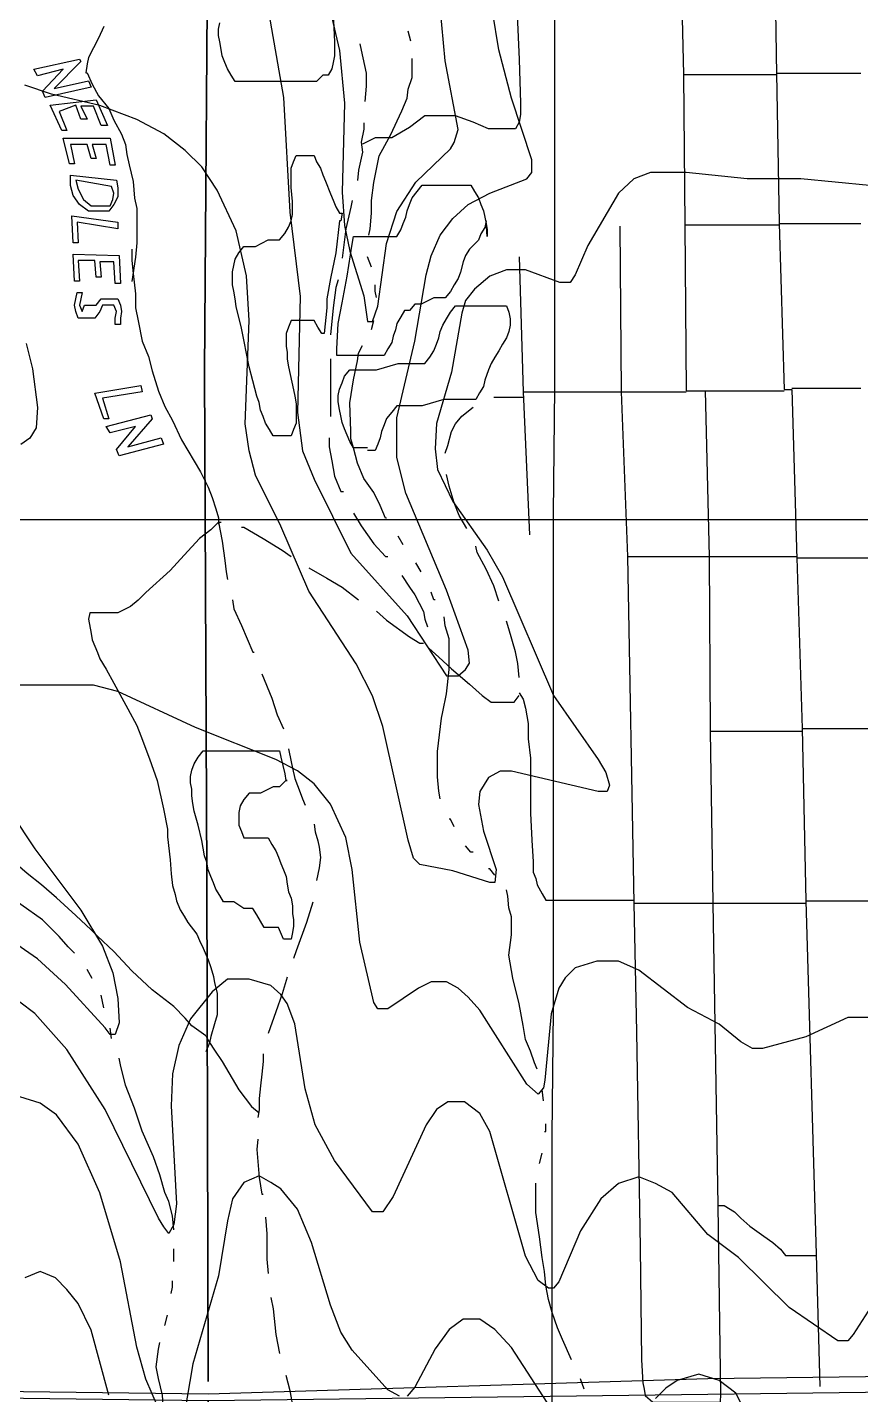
# Model space of a CAD drawing. Extents: x -0.82 to 6.83, y -0.63 to 7.9.
# Drawn here: x 1.631 to 1.976, y 6.406 to 6.971 of the extents above; entities that cross this region are included whole.
import ezdxf

# ---------------------------------------------------------------- set-up
doc = ezdxf.new("R2010")
doc.units = 0
for name, color, linetype in [('Grid', 7, 'CONTINUOUS'), ('Labels', 7, 'CONTINUOUS'), ('roads', 7, 'CONTINUOUS'), ('topo', 7, 'CONTINUOUS'), ('topo_grid', 7, 'CONTINUOUS'), ('water', 7, 'CONTINUOUS'), ('white', 7, 'CONTINUOUS')]:
    doc.layers.add(name, color=color, linetype=linetype)

msp = doc.modelspace()

# ---------------------------------------------------------------- linework, layer by layer
at = {"layer": 'Grid', "color": 1}
for points in [[(1.491971, 7.241483), (1.707619, 7.244658), (1.706037, 7.036378), (1.704454, 6.828654), (1.705507, 6.619871), (1.706034, 6.411062), (1.705507, 6.619871), (1.704454, 6.828654), (1.706037, 7.036378), (1.707619, 7.244658), (1.908504, 7.251537), (2.109916, 7.258416), (2.321873, 7.258416), (2.53383, 7.258416), (2.539629, 7.048046), (2.545429, 6.837676), (2.547543, 6.630984), (2.550181, 6.424318), (2.334529, 6.419555), (2.119408, 6.414793), (1.912724, 6.412147), (1.706037, 6.405744), (1.498298, 6.40839)], [(1.4983, 6.40577), (1.706039, 6.403124), (1.705513, 6.193786), (1.704986, 5.983945), (1.708676, 5.77675), (1.712367, 5.568999), (1.708676, 5.77675), (1.704986, 5.983945), (1.705513, 6.193786), (1.706039, 6.403124), (1.912724, 6.40577), (2.119408, 6.408416), (2.334528, 6.413179), (2.550176, 6.417941), (2.547541, 6.210719), (2.544906, 6.003524), (2.54385, 5.794715), (2.542268, 5.585932), (2.335057, 5.582228), (2.127318, 5.577995), (1.919579, 5.574291), (1.712365, 5.571645), (1.503571, 5.575349)]]:
    msp.add_lwpolyline(points, dxfattribs=at)
at = {"layer": 'Labels', "color": 6}
for points in [[(1.653311, 6.956739), (1.642239, 6.945626), (1.656475, 6.948801), (1.657528, 6.946155), (1.638547, 6.941922), (1.637494, 6.944568), (1.64593, 6.953564), (1.635385, 6.950918), (1.633803, 6.953564), (1.652784, 6.957797)], [(1.659638, 6.940916), (1.664384, 6.930333), (1.661746, 6.930333), (1.658583, 6.938271), (1.65331, 6.938271), (1.655948, 6.932979), (1.65331, 6.932979), (1.651201, 6.9388), (1.644347, 6.936154), (1.647511, 6.928216), (1.645402, 6.928216), (1.640656, 6.9388)], [(1.665438, 6.925094), (1.667547, 6.913982), (1.665438, 6.913982), (1.663856, 6.922449), (1.658057, 6.922449), (1.659639, 6.916628), (1.65753, 6.916628), (1.655948, 6.922449), (1.649093, 6.922449), (1.650675, 6.914511), (1.648566, 6.914511), (1.645931, 6.925094)], [(1.668074, 6.907685), (1.668601, 6.90451), (1.668601, 6.900806), (1.667018, 6.897631), (1.66491, 6.894985), (1.661219, 6.894985), (1.656474, 6.894985), (1.652783, 6.897631), (1.650148, 6.901335), (1.649092, 6.905568), (1.649092, 6.909801)], [(1.654366, 6.899774), (1.657529, 6.897128), (1.661747, 6.897128), (1.663856, 6.897128), (1.665438, 6.897128), (1.666491, 6.899774), (1.66702, 6.90242), (1.665965, 6.905065), (1.651201, 6.907711), (1.651201, 6.907711), (1.652257, 6.904007)], [(1.668601, 6.890302), (1.668601, 6.887656), (1.65173, 6.890302), (1.652257, 6.881835), (1.650148, 6.881835), (1.649621, 6.892948)], [(1.669129, 6.876596), (1.669656, 6.864955), (1.667547, 6.864955), (1.66702, 6.87395), (1.66122, 6.87395), (1.661747, 6.8676), (1.659638, 6.8676), (1.659112, 6.87448), (1.652258, 6.87448), (1.652784, 6.866013), (1.650675, 6.866013), (1.650149, 6.877125)], [(1.654893, 6.856038), (1.655949, 6.856038), (1.657531, 6.856038), (1.658587, 6.856038), (1.65964, 6.856038), (1.661748, 6.858684), (1.664386, 6.858684), (1.666495, 6.858684), (1.668604, 6.858684), (1.669659, 6.856038), (1.670186, 6.853392), (1.669659, 6.850746), (1.669659, 6.848101), (1.667551, 6.848101), (1.667551, 6.850746), (1.668077, 6.853392), (1.667024, 6.856038), (1.664915, 6.856038), (1.66386, 6.856038), (1.662807, 6.856038), (1.662278, 6.856038), (1.661225, 6.853392), (1.659116, 6.850746), (1.655953, 6.850746), (1.653844, 6.850746), (1.652262, 6.850746), (1.651206, 6.853392), (1.65068, 6.856038), (1.651206, 6.858684), (1.651733, 6.86133), (1.653841, 6.86133), (1.653315, 6.858684), (1.652788, 6.856038), (1.653844, 6.853392)], [(1.664911, 6.809101), (1.662802, 6.809101), (1.659111, 6.819684), (1.678092, 6.822859), (1.678619, 6.820214), (1.662274, 6.817568)], [(1.682837, 6.809101), (1.67282, 6.797459), (1.686528, 6.801164), (1.687581, 6.798518), (1.669128, 6.793755), (1.668072, 6.796401), (1.675981, 6.805926), (1.665436, 6.80328), (1.663854, 6.805926), (1.682308, 6.810689)]]:
    msp.add_lwpolyline(points, close=True, dxfattribs=at)
msp.add_lwpolyline([(1.674402, 6.879216), (1.674402, 6.874453)], dxfattribs=at)
at = {"layer": 'roads', "color": 7}
for points in [[(1.901123, 7.04847), (1.939612, 7.04847), (1.941194, 6.951447)], [(1.900596, 7.038971), (1.902705, 6.951447)], [(1.833634, 7.037913), (1.833107, 7.031563), (1.833634, 7.010396), (1.833634, 6.982456), (1.834687, 6.957585), (1.835214, 6.939594), (1.835214, 6.934831), (1.834687, 6.931656), (1.833105, 6.92901), (1.83047, 6.92901), (1.827305, 6.92901), (1.822033, 6.92901), (1.815706, 6.931656), (1.808324, 6.934302), (1.803052, 6.934302), (1.800417, 6.934302), (1.797253, 6.934302), (1.795671, 6.934302), (1.789344, 6.929539), (1.781963, 6.925306), (1.775109, 6.925306), (1.769836, 6.92266)], [(1.662792, 6.971211), (1.660683, 6.966449), (1.656467, 6.958511), (1.65594, 6.955865), (1.655414, 6.952161), (1.65594, 6.952161), (1.658049, 6.947399), (1.660687, 6.942636), (1.664905, 6.937345), (1.667013, 6.932582), (1.670176, 6.926761), (1.671759, 6.922528), (1.672285, 6.918295), (1.673338, 6.914061), (1.67492, 6.907182), (1.675447, 6.900303), (1.676503, 6.89607), (1.676503, 6.888661), (1.676503, 6.881782), (1.675976, 6.875961), (1.674394, 6.865907)], [(1.768781, 6.96412), (1.769308, 6.961475), (1.771416, 6.95195), (1.771416, 6.946658), (1.77089, 6.940308), (1.77089, 6.940308)], [(1.902704, 6.951447), (1.903233, 6.889243), (1.942249, 6.889243)], [(1.902704, 6.951447), (1.941193, 6.951447)], [(1.941194, 6.951976), (1.975992, 6.951976)], [(1.941194, 6.951976), (1.94225, 6.889773)], [(1.770363, 6.931418), (1.770363, 6.928772), (1.769307, 6.92348), (1.769834, 6.919247), (1.768252, 6.911839), (1.767725, 6.907605)], [(1.765618, 6.899271), (1.765092, 6.896625), (1.762983, 6.887629), (1.761401, 6.875459)], [(1.876341, 6.888714), (1.876868, 6.820161)], [(1.903232, 6.889243), (1.903759, 6.82069)], [(1.942249, 6.889773), (1.944358, 6.821219)], [(1.942249, 6.889773), (1.975992, 6.889773)], [(1.674402, 6.87448), (1.674929, 6.869188), (1.675984, 6.860721), (1.675984, 6.8549), (1.677037, 6.849609), (1.67862, 6.841142), (1.681255, 6.834792), (1.682837, 6.828971), (1.685472, 6.820505), (1.688108, 6.814155), (1.691272, 6.808334), (1.694962, 6.800396), (1.702871, 6.787167), (1.706035, 6.780817), (1.707617, 6.776584), (1.709199, 6.771821), (1.710255, 6.768117), (1.710255, 6.765471)], [(1.834688, 6.876067), (1.83627, 6.820161), (1.876868, 6.820161)], [(1.759818, 6.866569), (1.758762, 6.863394), (1.757709, 6.854927), (1.756654, 6.843814), (1.756654, 6.843814)], [(1.756654, 6.833893), (1.756654, 6.830188), (1.756654, 6.818547), (1.756654, 6.81008)], [(1.824143, 6.81807), (1.828361, 6.81807), (1.831525, 6.81807), (1.83627, 6.81807)], [(1.83627, 6.820161), (1.838905, 6.761132)], [(1.876869, 6.820161), (1.879504, 6.752163)], [(1.876869, 6.820161), (1.903758, 6.820161)], [(1.903759, 6.82069), (1.911668, 6.82069)], [(1.911668, 6.82069), (1.944357, 6.82069)], [(1.911668, 6.82069), (1.913248, 6.752163)], [(1.944358, 6.821219), (1.947521, 6.821219), (1.94963, 6.751104)], [(1.947521, 6.821748), (1.975992, 6.821748)], [(1.804108, 6.794866), (1.804108, 6.794866), (1.805161, 6.798041), (1.806743, 6.803862), (1.808325, 6.807037), (1.810961, 6.810212), (1.815706, 6.813916), (1.815706, 6.813916)], [(1.756127, 6.80119), (1.756127, 6.797486), (1.75718, 6.791665), (1.758236, 6.785315), (1.760871, 6.778965), (1.761927, 6.778965)], [(1.813071, 6.763751), (1.809908, 6.769043), (1.807797, 6.774335), (1.805688, 6.781214), (1.804635, 6.785976), (1.804635, 6.785976)], [(1.766145, 6.770075), (1.769308, 6.764783), (1.774581, 6.757375), (1.779326, 6.752083), (1.780382, 6.752083)], [(1.710256, 6.766397), (1.707092, 6.763222), (1.702347, 6.759518), (1.69602, 6.752639), (1.69022, 6.746289), (1.680202, 6.737293), (1.677039, 6.734118), (1.673876, 6.731472), (1.668603, 6.728826), (1.663331, 6.728826), (1.65964, 6.728826), (1.657531, 6.728826), (1.657005, 6.728826), (1.656478, 6.726181), (1.657531, 6.72036), (1.658058, 6.717714), (1.660166, 6.712422), (1.661222, 6.709776), (1.663857, 6.705543), (1.667021, 6.699722), (1.67282, 6.689139), (1.676511, 6.68226), (1.678094, 6.678026), (1.681783, 6.668501), (1.684947, 6.659506), (1.687583, 6.647864), (1.689165, 6.639397), (1.689165, 6.636222), (1.690218, 6.626697), (1.690744, 6.620876), (1.691271, 6.616114), (1.692327, 6.61241), (1.692853, 6.609764), (1.694435, 6.60606), (1.696018, 6.603414), (1.6976, 6.600768), (1.701291, 6.596006), (1.702344, 6.59336), (1.703926, 6.590185), (1.706035, 6.585422), (1.707088, 6.582247), (1.708143, 6.578543), (1.70867, 6.575897), (1.709726, 6.571664), (1.709726, 6.567431), (1.709726, 6.562668), (1.70867, 6.558964), (1.707088, 6.553672), (1.706561, 6.551026), (1.704979, 6.547322)], [(1.710256, 6.766397), (1.711838, 6.75846), (1.712894, 6.750522), (1.713421, 6.74576), (1.713947, 6.742585)], [(1.710256, 6.766397), (1.711309, 6.766397)], [(1.719746, 6.764281), (1.720802, 6.764281), (1.728711, 6.759518), (1.736619, 6.754756), (1.74031, 6.75211)], [(1.826253, 6.733695), (1.824144, 6.740045), (1.82098, 6.746924), (1.817289, 6.753803), (1.816763, 6.756449)], [(1.879505, 6.752163), (1.882143, 6.608759)], [(1.879505, 6.752163), (1.913249, 6.752163)], [(1.913249, 6.752163), (1.913775, 6.679931)], [(1.91325, 6.752163), (1.94963, 6.752163)], [(1.949631, 6.751634), (1.95174, 6.68099)], [(1.949631, 6.751634), (1.991283, 6.751634)], [(1.747691, 6.7474), (1.755072, 6.743167), (1.761399, 6.739463), (1.768253, 6.734171)], [(1.78618, 6.744252), (1.789344, 6.739489), (1.791453, 6.736314), (1.795144, 6.729435), (1.79567, 6.72626), (1.796723, 6.723085), (1.796723, 6.723085)], [(1.716056, 6.734224), (1.716583, 6.73052), (1.719745, 6.723641), (1.72449, 6.712528), (1.725017, 6.712528)], [(1.775636, 6.729488), (1.779854, 6.725784), (1.789344, 6.718905), (1.793562, 6.716259), (1.795144, 6.716259)], [(1.834688, 6.702077), (1.834162, 6.707898), (1.833108, 6.71266), (1.830473, 6.722185), (1.829418, 6.72536)], [(1.797253, 6.714195), (1.801471, 6.710491), (1.806743, 6.705728), (1.814125, 6.699378), (1.819397, 6.694616), (1.823088, 6.69197), (1.825723, 6.69197), (1.827832, 6.69197), (1.828888, 6.69197), (1.831523, 6.69197), (1.832576, 6.69197), (1.834685, 6.694616)], [(1.728183, 6.703638), (1.732401, 6.693584), (1.73451, 6.686705), (1.737145, 6.680884)], [(1.834688, 6.695754), (1.83627, 6.693108), (1.837323, 6.689404), (1.838379, 6.683054), (1.838379, 6.676704), (1.839432, 6.668766), (1.839432, 6.658712), (1.839432, 6.646012), (1.839959, 6.634899), (1.840485, 6.625904), (1.840485, 6.62167), (1.841541, 6.619024), (1.842067, 6.616379), (1.844176, 6.612674), (1.845758, 6.610029), (1.848393, 6.610029), (1.852084, 6.610029), (1.859465, 6.610029), (1.868956, 6.610029), (1.877391, 6.610029), (1.88214, 6.610029)], [(1.913777, 6.679931), (1.91483, 6.608759)], [(1.913777, 6.679931), (1.951738, 6.679931)], [(1.951739, 6.68099), (1.953321, 6.60979)], [(1.951739, 6.68099), (1.99181, 6.68099)], [(1.739255, 6.67255), (1.740308, 6.667258), (1.740835, 6.664612), (1.74189, 6.660379), (1.743999, 6.654558), (1.745052, 6.651912), (1.746108, 6.649266)], [(1.7498, 6.641435), (1.750326, 6.63826), (1.751382, 6.634555), (1.751909, 6.63191), (1.752435, 6.627676), (1.752435, 6.627676), (1.751909, 6.623443), (1.751382, 6.620797), (1.750856, 6.618151)], [(1.704983, 6.55391), (1.699183, 6.558144), (1.696548, 6.561319), (1.691803, 6.566081), (1.682839, 6.57296), (1.674403, 6.580898), (1.667022, 6.588835), (1.660168, 6.595185), (1.657533, 6.597831), (1.651206, 6.603652), (1.643297, 6.61106), (1.63697, 6.616352), (1.631169, 6.621115), (1.623789, 6.627465)], [(1.749273, 6.609261), (1.746638, 6.600795), (1.74242, 6.589153), (1.741364, 6.585978)], [(1.882141, 6.608759), (1.883197, 6.555498), (1.884779, 6.466386), (1.885305, 6.420005), (1.885832, 6.41048), (1.886361, 6.407834), (1.886888, 6.405188), (1.890051, 6.402542), (1.894269, 6.402542), (1.901123, 6.402542), (1.911141, 6.402542), (1.917994, 6.402542)], [(1.882141, 6.608759), (1.91483, 6.608759)], [(1.914831, 6.608759), (1.91694, 6.483796)], [(1.914831, 6.608759), (1.95332, 6.608759)], [(1.953321, 6.60979), (1.992864, 6.60979), (1.994446, 6.474826), (1.996555, 6.417359), (1.998664, 6.411538)], [(1.953321, 6.60979), (1.957539, 6.46374)], [(1.738728, 6.578173), (1.736619, 6.571294), (1.733981, 6.563885), (1.730818, 6.554889)], [(1.704983, 6.55391), (1.706565, 6.551265), (1.708674, 6.54809), (1.711838, 6.543327), (1.718692, 6.531685), (1.723965, 6.524806), (1.727128, 6.52216)], [(1.72871, 6.546529), (1.72871, 6.543354), (1.728183, 6.538062), (1.727657, 6.533299), (1.72713, 6.528008), (1.72713, 6.523245)], [(1.727128, 6.523325), (1.726602, 6.52015)], [(1.726601, 6.511207), (1.726072, 6.506973), (1.727128, 6.495332), (1.728181, 6.488453), (1.728707, 6.488453)], [(1.729764, 6.479033), (1.730291, 6.472154), (1.730291, 6.464746), (1.730291, 6.461571), (1.730817, 6.45575), (1.730817, 6.45575)], [(1.916941, 6.483796), (1.919576, 6.483796), (1.923794, 6.48115), (1.926429, 6.478504), (1.93012, 6.475329), (1.935919, 6.471096), (1.93961, 6.46845), (1.942774, 6.465804), (1.944883, 6.463158), (1.947518, 6.463158), (1.950681, 6.463158), (1.953845, 6.463158), (1.957535, 6.463158)], [(1.916941, 6.483796), (1.917994, 6.405744)], [(1.957539, 6.46374), (1.959121, 6.408919)], [(1.731873, 6.445828), (1.732926, 6.441066), (1.733982, 6.430482), (1.735564, 6.422545), (1.735564, 6.422545)], [(1.7382, 6.413655), (1.739782, 6.407305), (1.741364, 6.398838), (1.742947, 6.394605), (1.744529, 6.390371)], [(1.917995, 6.405744), (1.917468, 6.392515)]]:
    msp.add_lwpolyline(points, dxfattribs=at)
at = {"layer": 'topo', "color": 2}
for points in [[(1.729763, 6.984626), (1.737149, 6.941895), (1.739782, 6.894456), (1.744004, 6.859663), (1.742948, 6.811668), (1.745057, 6.795793), (1.749803, 6.784151), (1.765093, 6.753565), (1.788292, 6.727636), (1.804636, 6.702765), (1.809381, 6.702765), (1.812545, 6.705411), (1.814127, 6.708057), (1.813601, 6.713348), (1.804638, 6.738219), (1.787766, 6.778277), (1.784076, 6.793094), (1.784076, 6.809498), (1.791457, 6.841116), (1.796202, 6.868553), (1.79831, 6.87649), (1.802001, 6.884957), (1.807274, 6.891836), (1.8136, 6.897657), (1.822564, 6.90242), (1.837854, 6.90824), (1.839963, 6.910886), (1.839963, 6.916178), (1.831527, 6.941578), (1.826254, 6.961686), (1.823619, 6.977561)], [(1.756652, 6.977191), (1.760343, 6.961316), (1.762451, 6.93962), (1.761401, 6.902737), (1.762451, 6.888979), (1.76456, 6.878395), (1.770364, 6.859875), (1.771946, 6.849291), (1.774055, 6.849291), (1.776164, 6.855641), (1.779854, 6.88157), (1.784072, 6.8948), (1.791981, 6.90697), (1.806217, 6.920729), (1.807799, 6.923375), (1.809381, 6.928666), (1.804109, 6.957135), (1.802001, 6.97936)], [(1.979679, 6.905595), (1.951204, 6.90824), (1.929059, 6.90824), (1.903752, 6.910886), (1.888989, 6.910886), (1.882135, 6.90824), (1.875808, 6.90242), (1.863154, 6.880724), (1.857881, 6.868553), (1.855772, 6.865378), (1.851554, 6.865378), (1.837319, 6.87067), (1.82941, 6.87067), (1.822556, 6.868024), (1.816229, 6.862732), (1.812538, 6.85797), (1.810956, 6.852678), (1.806739, 6.828336), (1.800412, 6.80717), (1.799886, 6.796586), (1.800939, 6.78812), (1.807266, 6.77489), (1.821501, 6.754782), (1.827829, 6.74367), (1.848918, 6.694642), (1.867371, 6.668184), (1.870535, 6.662892), (1.872117, 6.657601), (1.871064, 6.654955), (1.867373, 6.654955), (1.83152, 6.663421), (1.826781, 6.663421), (1.822036, 6.660776), (1.818345, 6.654955), (1.817818, 6.649663), (1.819927, 6.638551), (1.825199, 6.622676), (1.824673, 6.617384), (1.822564, 6.617384), (1.807274, 6.622146), (1.793562, 6.624792), (1.790929, 6.627438), (1.788815, 6.634846), (1.778271, 6.681784), (1.774052, 6.694484), (1.767198, 6.707713), (1.74769, 6.737769), (1.736091, 6.764651), (1.725546, 6.785818), (1.722911, 6.795872), (1.721329, 6.806984), (1.722911, 6.849688), (1.721855, 6.868209), (1.717637, 6.88673), (1.70973, 6.903663), (1.703403, 6.913188), (1.696547, 6.920067), (1.687584, 6.926946), (1.676512, 6.932767), (1.661222, 6.938588), (1.641187, 6.943351), (1.630116, 6.947055)], [(1.630643, 6.840269), (1.633278, 6.829686), (1.635387, 6.813811), (1.63486, 6.805344), (1.632225, 6.801111), (1.628534, 6.798465)], [(1.979688, 6.561478), (1.970721, 6.561478), (1.953322, 6.55354), (1.935395, 6.548778), (1.931177, 6.548778), (1.926432, 6.551423), (1.917469, 6.558832), (1.904288, 6.565711), (1.884252, 6.581057), (1.875816, 6.584761), (1.866853, 6.584761), (1.85789, 6.582115), (1.853672, 6.577882), (1.851037, 6.573648), (1.847874, 6.563065), (1.845236, 6.535628), (1.844709, 6.532453), (1.8426, 6.529807), (1.837856, 6.53404), (1.818348, 6.564626), (1.813603, 6.569918), (1.809385, 6.573622), (1.80464, 6.576268), (1.798312, 6.576268), (1.793035, 6.573622), (1.780381, 6.565155), (1.776163, 6.565155), (1.774581, 6.567801), (1.768782, 6.592672), (1.765618, 6.622729), (1.762983, 6.635958), (1.756656, 6.649716), (1.749802, 6.658183), (1.742947, 6.663474), (1.733984, 6.668237), (1.700768, 6.681466), (1.668606, 6.696283), (1.658587, 6.698929), (1.643297, 6.698929), (1.623262, 6.698929)], [(1.614825, 6.660299), (1.634333, 6.631301), (1.653314, 6.605901), (1.662277, 6.591084), (1.666495, 6.579972), (1.668604, 6.569389), (1.669131, 6.559334), (1.667548, 6.554572), (1.66544, 6.554572), (1.663331, 6.557218), (1.646987, 6.575209), (1.635387, 6.585793), (1.623261, 6.594259)], [(1.982851, 6.445855), (1.972829, 6.430509), (1.970718, 6.427863), (1.966501, 6.427863), (1.946465, 6.441621), (1.925375, 6.462259), (1.912722, 6.471784), (1.897959, 6.489246), (1.891105, 6.49295), (1.88425, 6.495596), (1.875814, 6.49295), (1.868433, 6.4866), (1.859997, 6.473371), (1.851034, 6.452205), (1.848925, 6.449559), (1.846816, 6.449559), (1.842598, 6.452734), (1.837326, 6.462788), (1.822563, 6.514461), (1.818345, 6.521869), (1.812018, 6.526632), (1.805164, 6.526632), (1.800419, 6.523457), (1.796201, 6.517107), (1.782489, 6.487553), (1.778271, 6.481203), (1.776162, 6.481203), (1.774053, 6.481203), (1.758236, 6.50237), (1.750327, 6.517186), (1.74611, 6.532003), (1.741892, 6.558911), (1.738728, 6.567378), (1.736092, 6.571082), (1.731874, 6.574786), (1.722911, 6.577432), (1.713948, 6.577432), (1.707621, 6.57214), (1.698658, 6.561028), (1.693912, 6.549915), (1.691277, 6.538274), (1.69075, 6.525044), (1.692859, 6.484457), (1.691806, 6.475991), (1.689697, 6.472286), (1.687589, 6.474932), (1.68548, 6.478636), (1.663335, 6.523457), (1.647518, 6.548328), (1.634337, 6.563144), (1.62801, 6.567907)], [(1.685477, 6.399844), (1.680204, 6.412014), (1.676514, 6.425244), (1.66966, 6.460565), (1.661224, 6.489035), (1.65226, 6.509143), (1.643297, 6.521314), (1.636443, 6.526076), (1.628007, 6.528722)], [(1.785125, 6.405003), (1.78038, 6.407649), (1.765617, 6.424053), (1.760872, 6.431461), (1.756654, 6.442574), (1.748745, 6.468503), (1.742946, 6.482261), (1.736091, 6.490728), (1.731873, 6.493374), (1.727128, 6.49602), (1.720801, 6.493374), (1.716056, 6.486495), (1.713947, 6.477499), (1.710256, 6.454745), (1.699712, 6.418364), (1.696021, 6.397198)], [(1.664913, 6.40532), (1.657531, 6.432202), (1.652259, 6.443315), (1.647514, 6.449135), (1.642768, 6.453898), (1.636441, 6.456544), (1.630115, 6.453898)], [(1.846291, 6.402357), (1.831528, 6.425111), (1.824674, 6.43252), (1.818347, 6.436753), (1.811492, 6.436753), (1.805692, 6.43252), (1.799893, 6.424582), (1.791457, 6.408707), (1.788289, 6.405003)], [(1.944885, 6.366109), (1.924322, 6.406194), (1.917468, 6.411485), (1.909032, 6.414131), (1.900069, 6.411485), (1.895324, 6.40831), (1.891106, 6.404077)]]:
    msp.add_lwpolyline(points, dxfattribs=at)
at = {"layer": 'topo_grid', "color": 7}
for points in [[(1.848383, 6.358304), (1.848383, 6.409977), (1.848383, 6.461121), (1.848383, 6.512794), (1.848912, 6.564467), (1.848912, 6.615611), (1.848912, 6.667284), (1.848912, 6.718931), (1.848912, 6.770075), (1.849438, 6.821748), (1.849438, 6.872892), (1.849438, 6.924565), (1.849438, 6.976238), (1.849438, 7.027382), (1.849438, 7.079055), (1.849965, 7.130199), (1.849965, 7.181873), (1.849965, 7.224576)], [(1.600585, 6.767456), (1.637496, 6.767456), (1.674931, 6.767456), (1.712365, 6.767456), (1.749272, 6.767456), (1.786707, 6.767456), (1.823614, 6.767456), (1.861053, 6.767456), (1.89796, 6.767456), (1.935394, 6.767456), (1.972829, 6.767456), (2.009736, 6.767456)]]:
    msp.add_lwpolyline(points, dxfattribs=at)
at = {"layer": 'water', "color": 4}
for points in [[(1.789871, 6.965152), (1.788818, 6.969386), (1.788818, 6.969386)], [(1.772472, 6.885036), (1.772999, 6.887682), (1.773525, 6.894032), (1.773525, 6.899324), (1.774578, 6.906732), (1.776687, 6.917845), (1.781432, 6.926311), (1.786177, 6.936366), (1.788288, 6.941657), (1.788815, 6.945361), (1.790397, 6.950124), (1.790397, 6.955416), (1.790397, 6.958061)], [(1.773526, 6.871834), (1.771944, 6.876067)], [(1.775635, 6.859187), (1.775108, 6.861833), (1.775108, 6.864478), (1.775108, 6.864478)], [(1.773526, 6.84601), (1.774582, 6.849715), (1.774582, 6.849715)], [(1.779853, 6.767985), (1.779326, 6.767985), (1.778271, 6.770631), (1.777218, 6.773276), (1.774582, 6.778568), (1.770364, 6.784389), (1.767726, 6.790739), (1.766147, 6.797089), (1.765091, 6.800793), (1.765091, 6.803968), (1.764565, 6.81561), (1.766147, 6.825135), (1.767729, 6.833072), (1.768256, 6.836247), (1.769838, 6.839422)], [(1.786708, 6.756899), (1.784599, 6.760603)], [(1.794089, 6.745839), (1.79198, 6.749543)], [(1.799889, 6.734224), (1.799362, 6.734224), (1.798307, 6.737399)], [(1.801998, 6.651991), (1.801471, 6.655166), (1.800945, 6.660987), (1.800945, 6.671571), (1.802527, 6.685329), (1.803054, 6.687975), (1.804636, 6.695383), (1.805692, 6.705437), (1.805692, 6.712846), (1.805692, 6.718137), (1.804109, 6.723429), (1.803583, 6.727133)], [(1.650675, 6.588174), (1.64804, 6.59082), (1.644349, 6.595053), (1.637495, 6.601932), (1.628532, 6.608282), (1.623787, 6.611457), (1.619042, 6.615691), (1.61693, 6.618336), (1.614822, 6.620982), (1.612186, 6.625216), (1.609024, 6.629449), (1.606915, 6.632624), (1.605333, 6.63527), (1.60375, 6.637916), (1.601642, 6.640561), (1.60006, 6.643207)], [(1.807798, 6.640376), (1.806216, 6.643551), (1.805689, 6.643551)], [(1.815707, 6.629846), (1.814651, 6.629846), (1.812543, 6.632492)], [(1.82467, 6.620347), (1.822561, 6.622993), (1.822035, 6.622993)], [(1.84207, 6.540205), (1.841014, 6.542851), (1.839432, 6.547613), (1.837323, 6.552376), (1.83627, 6.558197), (1.834688, 6.567193), (1.832053, 6.577776), (1.830471, 6.587301), (1.831526, 6.595768), (1.831526, 6.603176), (1.830471, 6.60688), (1.829944, 6.611643), (1.829418, 6.614288)], [(1.658057, 6.577644), (1.655948, 6.581348)], [(1.662802, 6.565499), (1.662275, 6.568145), (1.661749, 6.570791)], [(1.665966, 6.552852), (1.665439, 6.557085)], [(1.691802, 6.473768), (1.691275, 6.479589), (1.689693, 6.48541), (1.688111, 6.489114), (1.686002, 6.496522), (1.683367, 6.503931), (1.678622, 6.514514), (1.675458, 6.524039), (1.671767, 6.533564), (1.669658, 6.542031), (1.669132, 6.544676)], [(1.844706, 6.527029), (1.844179, 6.531791)], [(1.845233, 6.514382), (1.84576, 6.514382), (1.84576, 6.517557)], [(1.843124, 6.501179), (1.84418, 6.505412)], [(1.856305, 6.420005), (1.852615, 6.428471), (1.850506, 6.433234), (1.848397, 6.439584), (1.846815, 6.444876), (1.84576, 6.450696), (1.845233, 6.456517), (1.84418, 6.462338), (1.843124, 6.470805), (1.841542, 6.480859), (1.841542, 6.490384), (1.841542, 6.49303)], [(1.691802, 6.460592), (1.691802, 6.463238), (1.691802, 6.465884)], [(1.690747, 6.447416), (1.691274, 6.450061), (1.691274, 6.452707)], [(1.688111, 6.434213), (1.689164, 6.438446)], [(1.704456, 6.355129), (1.7034, 6.359362), (1.699709, 6.371004), (1.697601, 6.376296), (1.69391, 6.380529), (1.691272, 6.386879), (1.68969, 6.390583), (1.688108, 6.395875), (1.687582, 6.39905), (1.687055, 6.4054), (1.685473, 6.412279), (1.68442, 6.417041), (1.685473, 6.42445), (1.685999, 6.427096)], [(1.861578, 6.40786), (1.859996, 6.412094)]]:
    msp.add_lwpolyline(points, dxfattribs=at)
at = {"layer": 'white', "color": 7}
for points in [[(1.757712, 6.976556), (1.758234, 6.964914), (1.758235, 6.964914), (1.758235, 6.961739), (1.758235, 6.959093), (1.757708, 6.956448), (1.757182, 6.953802), (1.7556, 6.951156), (1.753491, 6.951156), (1.750856, 6.94851), (1.748219, 6.94851), (1.745584, 6.94851), (1.742421, 6.94851), (1.739257, 6.94851), (1.736621, 6.94851), (1.733458, 6.94851), (1.730294, 6.94851), (1.727129, 6.94851), (1.724493, 6.94851), (1.721856, 6.94851), (1.719221, 6.94851), (1.717112, 6.94851), (1.71553, 6.951156), (1.713948, 6.953802), (1.712895, 6.956448), (1.711841, 6.959093), (1.711312, 6.961739), (1.710786, 6.964914), (1.710259, 6.96756), (1.710259, 6.970206), (1.710786, 6.972852)], [(1.771945, 6.79701), (1.769836, 6.79701), (1.767728, 6.79701), (1.766145, 6.79701), (1.764563, 6.799655), (1.76351, 6.802301), (1.762454, 6.804947), (1.761401, 6.807593), (1.760875, 6.810239), (1.760348, 6.812885), (1.759822, 6.81606), (1.759822, 6.818705), (1.760348, 6.821351), (1.761401, 6.823997), (1.762457, 6.826643), (1.764566, 6.829289), (1.767204, 6.829289), (1.769839, 6.829289), (1.772474, 6.829289), (1.775638, 6.829289), (1.784601, 6.831935), (1.787236, 6.831935), (1.7904, 6.831935), (1.793035, 6.831935), (1.795671, 6.831935), (1.797779, 6.83458), (1.799362, 6.837226), (1.800415, 6.839872), (1.80147, 6.842518), (1.801997, 6.845164), (1.80305, 6.84781), (1.804632, 6.850455), (1.806214, 6.853101), (1.808323, 6.855747), (1.810432, 6.855747), (1.813067, 6.855747), (1.815702, 6.855747), (1.818866, 6.855747), (1.821501, 6.855747), (1.82361, 6.855747), (1.826245, 6.855747), (1.827828, 6.855747), (1.82941, 6.855747), (1.830463, 6.853101), (1.830989, 6.850455), (1.830989, 6.84781), (1.830463, 6.845164), (1.82941, 6.842518), (1.827828, 6.839872), (1.826245, 6.837226), (1.824663, 6.83458), (1.823081, 6.831935), (1.822025, 6.829289), (1.820443, 6.825055), (1.819917, 6.82241), (1.818334, 6.819764), (1.816752, 6.817118), (1.814643, 6.817118), (1.812008, 6.817118), (1.80937, 6.817118), (1.806735, 6.817118), (1.803572, 6.817118), (1.794608, 6.814472), (1.791973, 6.814472), (1.78881, 6.814472), (1.786175, 6.814472), (1.784066, 6.814472), (1.781957, 6.811826), (1.779848, 6.80918), (1.778793, 6.806535), (1.77774, 6.803889), (1.777213, 6.801243), (1.77616, 6.798597), (1.775107, 6.795951), (1.773525, 6.795951), (1.771945, 6.795951), (1.771945, 6.795951)]]:
    msp.add_lwpolyline(points, dxfattribs=at)
for points in [[(1.755072, 6.854953), (1.754019, 6.84437), (1.752963, 6.84437), (1.751384, 6.847016), (1.749802, 6.849662), (1.747693, 6.849662), (1.746111, 6.849662), (1.744002, 6.849662), (1.741893, 6.849662), (1.740311, 6.849662), (1.739258, 6.847016), (1.738205, 6.84437), (1.738205, 6.841724), (1.738205, 6.839078), (1.738731, 6.836433), (1.738731, 6.833787), (1.739258, 6.830612), (1.741367, 6.821087), (1.741893, 6.818441), (1.74242, 6.815266), (1.74242, 6.81262), (1.74242, 6.809974), (1.74242, 6.807328), (1.741367, 6.804683), (1.740311, 6.802037), (1.738202, 6.802037), (1.73662, 6.802037), (1.734511, 6.802037), (1.732929, 6.802037), (1.731347, 6.804683), (1.729765, 6.807328), (1.728709, 6.809974), (1.727656, 6.81262), (1.727129, 6.815795), (1.726074, 6.818441), (1.724491, 6.824791), (1.722909, 6.830612), (1.719746, 6.846487), (1.717637, 6.855483), (1.717111, 6.858658), (1.716584, 6.861833), (1.716058, 6.864478), (1.716058, 6.867124), (1.716058, 6.86977), (1.716584, 6.872416), (1.717111, 6.875062), (1.718693, 6.877708), (1.720802, 6.880353), (1.722911, 6.880353), (1.725546, 6.880353), (1.730819, 6.882999), (1.733454, 6.882999), (1.735563, 6.882999), (1.737671, 6.885645), (1.739254, 6.888291), (1.740307, 6.890937), (1.740833, 6.893583), (1.740833, 6.896228), (1.740833, 6.898874), (1.740307, 6.904695), (1.740307, 6.907341), (1.740307, 6.909987), (1.740307, 6.912633), (1.741362, 6.915278), (1.742415, 6.917924), (1.743998, 6.917924), (1.746106, 6.917924), (1.747689, 6.917924), (1.749797, 6.917924), (1.75085, 6.915278), (1.752433, 6.912633), (1.753486, 6.909987), (1.754541, 6.907341), (1.75665, 6.902049), (1.757703, 6.899403), (1.758759, 6.896758), (1.760341, 6.894112), (1.761397, 6.894112), (1.76087, 6.890937), (1.760344, 6.890937), (1.758761, 6.877708), (1.756653, 6.867124), (1.756653, 6.867124), (1.75507, 6.858658), (1.755072, 6.854953)], [(1.82098, 6.890857), (1.820453, 6.888211), (1.818871, 6.885566), (1.817816, 6.88292), (1.814125, 6.879216), (1.812543, 6.87657), (1.811488, 6.873924), (1.810434, 6.869691), (1.809379, 6.867045), (1.807797, 6.864399), (1.806214, 6.861753), (1.804106, 6.859107), (1.801997, 6.859107), (1.799362, 6.859107), (1.794089, 6.856461), (1.791454, 6.856461), (1.789345, 6.853816), (1.787236, 6.853816), (1.785654, 6.85117), (1.784072, 6.848524), (1.783545, 6.845878), (1.782489, 6.843232), (1.781963, 6.840586), (1.780381, 6.837941), (1.778799, 6.835295), (1.77669, 6.835295), (1.774581, 6.835295), (1.771943, 6.835295), (1.769308, 6.835295), (1.766145, 6.835295), (1.763507, 6.835295), (1.760872, 6.835295), (1.759289, 6.835295), (1.759289, 6.837941), (1.759816, 6.848524), (1.761398, 6.856991), (1.763507, 6.868103), (1.765616, 6.881332), (1.766142, 6.884507), (1.766142, 6.884507), (1.76878, 6.884507), (1.771415, 6.884507), (1.774051, 6.884507), (1.776686, 6.884507), (1.779324, 6.884507), (1.781959, 6.884507), (1.784068, 6.884507), (1.78565, 6.887153), (1.786706, 6.889799), (1.787759, 6.892445), (1.788285, 6.895091), (1.789338, 6.897736), (1.790391, 6.900382), (1.792503, 6.903028), (1.794611, 6.905674), (1.79672, 6.905674), (1.799358, 6.905674), (1.801993, 6.905674), (1.804628, 6.905674), (1.807792, 6.905674), (1.809901, 6.905674), (1.812536, 6.905674), (1.814645, 6.905674), (1.816227, 6.903028), (1.817809, 6.900382), (1.818865, 6.897736), (1.819918, 6.895091), (1.820445, 6.892445), (1.820971, 6.889799), (1.821498, 6.887153), (1.821498, 6.884507), (1.820979, 6.890857)], [(1.735037, 6.598731), (1.732928, 6.598731), (1.731346, 6.598731), (1.729237, 6.598731), (1.727655, 6.601377), (1.726073, 6.604023), (1.724491, 6.606668), (1.722908, 6.606668), (1.7208, 6.606668), (1.716582, 6.609314), (1.714473, 6.609314), (1.712364, 6.609314), (1.710782, 6.61196), (1.709203, 6.614606), (1.708147, 6.617252), (1.707094, 6.619898), (1.706038, 6.622543), (1.705512, 6.625718), (1.704459, 6.628364), (1.703403, 6.634714), (1.701821, 6.641064), (1.700238, 6.646885), (1.699712, 6.65006), (1.699185, 6.653235), (1.699185, 6.655881), (1.698659, 6.658527), (1.698659, 6.661173), (1.699185, 6.663818), (1.700241, 6.666464), (1.701823, 6.66911), (1.703932, 6.671756), (1.706041, 6.671756), (1.708676, 6.671756), (1.711839, 6.671756), (1.714477, 6.671756), (1.71764, 6.671756), (1.720804, 6.671756), (1.723967, 6.671756), (1.727131, 6.671756), (1.729766, 6.671756), (1.732929, 6.671756), (1.735565, 6.671756), (1.736094, 6.66911), (1.736094, 6.66911), (1.737676, 6.662231), (1.738202, 6.659585), (1.738729, 6.659585), (1.738729, 6.659585), (1.738202, 6.659585), (1.735567, 6.656939), (1.732932, 6.656939), (1.72766, 6.654293), (1.725022, 6.654293), (1.722913, 6.654293), (1.720804, 6.651648), (1.719222, 6.649002), (1.718696, 6.646356), (1.718696, 6.64371), (1.718696, 6.641064), (1.719749, 6.638418), (1.720804, 6.635773), (1.722913, 6.635773), (1.724493, 6.635773), (1.726602, 6.635773), (1.729239, 6.635773), (1.730822, 6.635773), (1.732404, 6.633127), (1.733986, 6.630481), (1.735039, 6.627835), (1.736095, 6.625189), (1.737148, 6.622543), (1.738203, 6.619898), (1.73873, 6.616723), (1.739257, 6.613548), (1.74031, 6.610902), (1.740836, 6.607727), (1.740836, 6.604552), (1.741363, 6.601906), (1.741363, 6.59926), (1.740836, 6.596614), (1.74031, 6.593968), (1.738727, 6.593968), (1.737145, 6.593968), (1.735036, 6.598731)]]:
    msp.add_lwpolyline(points, close=True, dxfattribs=at)

doc.saveas('drawing.dxf')
